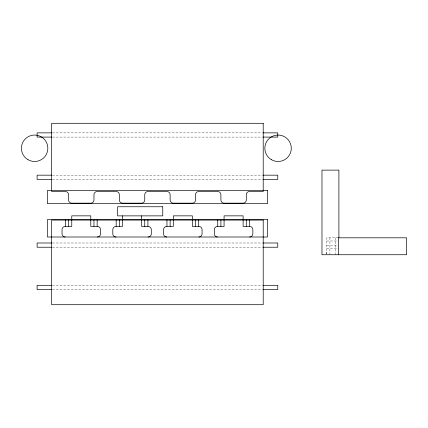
<?xml version="1.0" encoding="UTF-8"?>
<svg xmlns="http://www.w3.org/2000/svg" width="428" height="428" viewBox="0 0 428 428"><rect width="100%" height="100%" fill="white"/><g stroke="black" fill="none" stroke-linecap="round" stroke-linejoin="round"><path stroke-width="0.32" stroke-dasharray="2.14 1.6" d="M326.741 254.211L326.741 250.508M52.483 132.862L262.391 132.862M52.483 137.094L262.391 137.094M52.483 175.17L262.391 175.17M52.483 179.402L262.391 179.402M338.377 237.813L326.741 237.813L326.741 254.104M326.741 240.991L338.377 240.991M52.483 242.997L262.391 242.997M326.741 245.217L338.377 245.217M52.483 247.229L262.391 247.229M326.741 248.395L338.377 248.395M52.483 285.31L262.391 285.31M52.483 289.542L262.391 289.542M335.199 237.813L335.199 254.74M329.913 237.813L329.913 254.74"/><path stroke-width="0.64" d="M51.815 132.862L37.108 132.862L37.108 137.094L51.815 137.094M263.06 132.862L277.767 132.862L277.767 137.094L263.06 137.094M51.815 175.17L37.108 175.17L37.108 179.402L51.815 179.402M263.06 175.17L277.767 175.17L277.767 179.402L263.06 179.402M51.815 242.997L37.108 242.997L37.108 247.229L51.815 247.229M263.06 242.997L277.767 242.997L277.767 247.229L263.06 247.229M51.815 285.31L37.108 285.31L37.108 289.542L51.815 289.542M263.06 285.31L277.767 285.31L277.767 289.542L263.06 289.542M338.901 237.813L338.901 170.119L321.979 170.119L321.979 254.74L406.6 254.74L406.6 237.813L338.377 237.813L338.377 254.74M249.46 220.083L249.46 226.428M246.287 220.083L246.287 226.428M220.901 220.083L220.901 226.428M217.729 220.083L217.729 226.428M198.688 220.083L198.688 226.428M195.516 220.083L195.516 226.428M170.13 220.083L170.13 226.428M166.957 220.083L166.957 226.428M147.917 220.083L147.917 226.428M144.744 220.083L144.744 226.428M141.566 215.851L141.566 226.428L148.125 226.428A3.173 3.173 0 0 1 151.298 229.601L151.298 233.832A3.173 3.173 0 0 1 148.125 237.005M122.531 215.851L122.531 226.428L115.972 226.428A3.173 3.173 0 0 0 112.799 229.601L112.799 233.832A3.173 3.173 0 0 0 115.972 237.005M119.359 220.083L119.359 226.428M116.181 220.083L116.181 226.428M97.145 220.083L97.145 226.428M93.967 220.083L93.967 226.428M68.582 220.083L68.582 226.428M65.409 220.083L65.409 226.428M65.2 237.005A3.173 3.173 0 0 1 62.028 233.832L62.028 229.601A3.173 3.173 0 0 1 65.2 226.428L71.76 226.428L71.76 215.851L90.795 215.851L90.795 226.428L97.354 226.428A3.173 3.173 0 0 1 100.527 229.601L100.527 233.832A3.173 3.173 0 0 1 97.354 237.005M166.743 237.005A3.173 3.173 0 0 1 163.571 233.832L163.571 229.601A3.173 3.173 0 0 1 166.743 226.428L173.303 226.428L173.303 215.851L192.343 215.851L192.343 226.428L198.897 226.428A3.173 3.173 0 0 1 202.075 229.601L202.075 233.832A3.173 3.173 0 0 1 198.897 237.005M217.515 237.005A3.173 3.173 0 0 1 214.342 233.832L214.342 229.601A3.173 3.173 0 0 1 217.515 226.428L224.074 226.428L224.074 215.851L243.115 215.851L243.115 226.428L249.674 226.428A3.173 3.173 0 0 1 252.846 229.601L252.846 233.832A3.173 3.173 0 0 1 249.674 237.005M263.209 123.296L51.66 123.296L51.66 191.525L65.409 191.525A3.173 3.173 0 0 1 68.582 194.697L68.582 199.983A3.173 3.173 0 0 0 71.76 203.156L90.795 203.156A3.173 3.173 0 0 0 93.967 199.983L93.967 194.697A3.173 3.173 0 0 1 97.145 191.525L116.181 191.525A3.173 3.173 0 0 1 119.359 194.697L119.359 199.983A3.173 3.173 0 0 0 122.531 203.156L141.566 203.156A3.173 3.173 0 0 0 144.744 199.983L144.744 194.697A3.173 3.173 0 0 1 147.917 191.525L166.957 191.525A3.173 3.173 0 0 1 170.13 194.697L170.13 199.983A3.173 3.173 0 0 0 173.303 203.156L192.343 203.156A3.173 3.173 0 0 0 195.516 199.983L195.516 194.697A3.173 3.173 0 0 1 198.688 191.525L217.729 191.525A3.173 3.173 0 0 1 220.901 194.697L220.901 199.983A3.173 3.173 0 0 0 224.074 203.156L243.115 203.156A3.173 3.173 0 0 0 246.287 199.983L246.287 194.697A3.173 3.173 0 0 1 249.46 191.525L263.209 191.525L263.209 123.296M267.441 190.465L47.428 190.465L47.428 203.685L267.441 203.685L267.441 190.465M162.758 206.756L117.598 206.756L117.598 215.873L162.758 215.873L162.758 206.756M267.441 219.553L47.428 219.553L47.428 237.005L267.441 237.005L267.441 219.553M263.209 220.083L51.66 220.083L51.66 304.704L263.209 304.704L263.209 220.083M271.459 159.719A13.22 13.22 0 0 0 291.291 148.27A13.22 13.22 0 0 0 271.459 136.816A13.22 13.22 0 0 0 271.459 159.719M28.013 159.719A13.22 13.22 0 0 0 47.845 148.27A13.22 13.22 0 0 0 28.013 136.816A13.22 13.22 0 0 0 28.013 159.719"/></g></svg>
